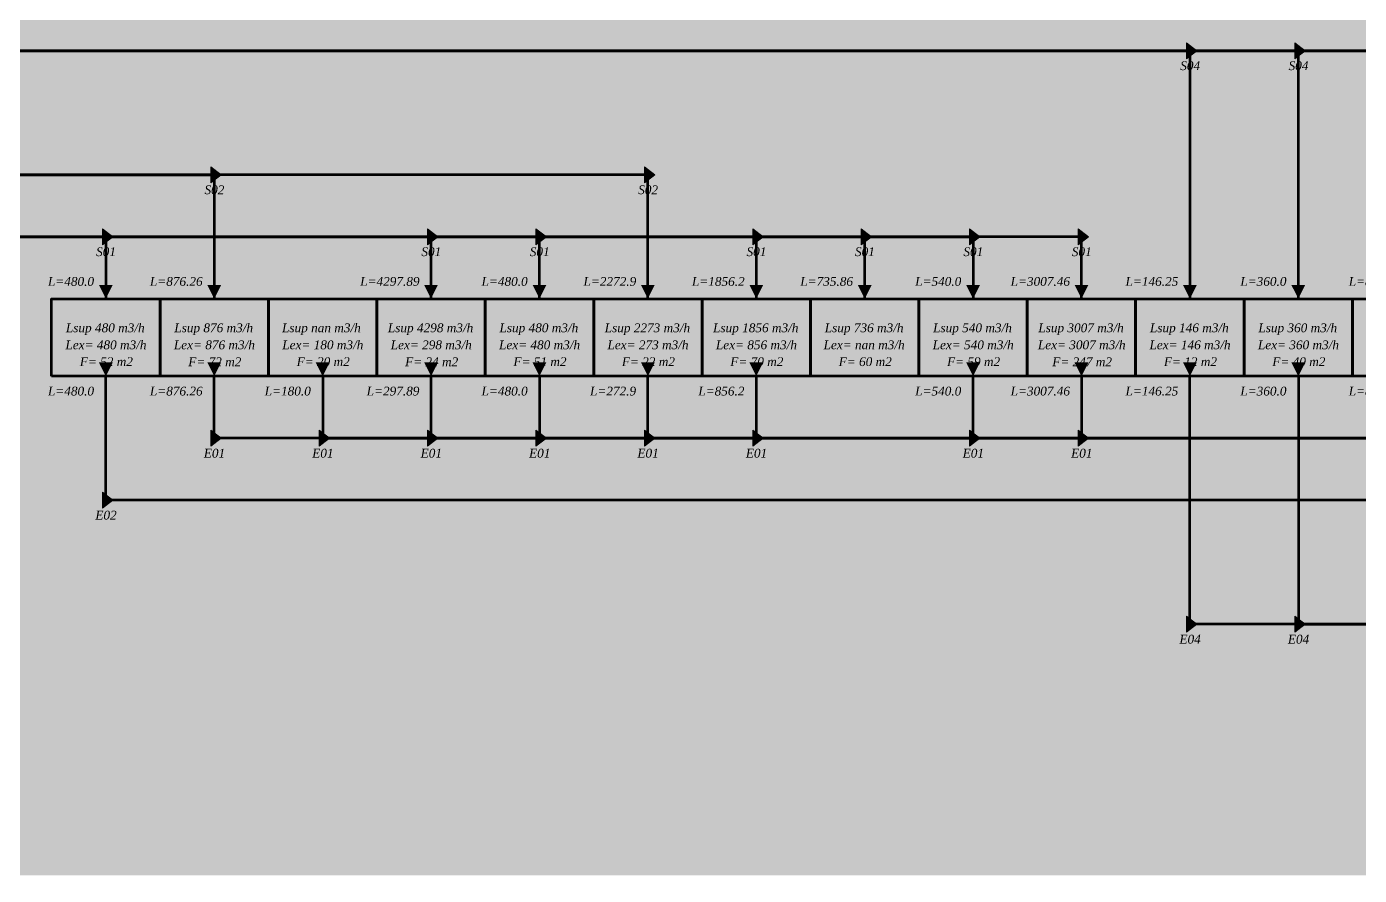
# Model space of a CAD drawing. Header units: inches. Extents: x 2.1 to 38.5, y 13.5 to 49.9.
# Drawn here: x 10.85 to 25.86, y 13.46 to 23.01 of the extents above; entities that cross this region are included whole.
import ezdxf

# ---------------------------------------------------------------- set-up
doc = ezdxf.new("R2010")
doc.units = ezdxf.units.IN
doc.header["$MEASUREMENT"] = 0
doc.layers.add('PDF _Геометрия', color=7, linetype='Continuous')
doc.layers.add('PDF _Текст', color=7, linetype='Continuous')
doc.layers.add('PDF _Сплошная заливка', color=7, linetype='Continuous', true_color=0x00008b)
doc.styles.add('PDF Times New Roman Italic', font='timesi.ttf')

msp = doc.modelspace()

# ---------------------------------------------------------------- hatches: boundary and pattern name
at = {"layer": 'PDF _Сплошная заливка', "true_color": 0xffa500, "transparency": 33554559}
h = msp.add_hatch(color=40, dxfattribs=at)
h.paths.add_polyline_path([(11.664, 19.947), (11.82, 19.947)], flags=0)
h.paths.add_polyline_path([(11.742, 19.947), (11.664, 20.103), (11.82, 20.103)], flags=0)
h = msp.add_hatch(color=40, dxfattribs=at)
h.paths.add_polyline_path([(11.664, 19.947), (11.82, 19.947)], flags=0)
h.paths.add_polyline_path([(11.742, 19.947), (11.664, 20.103), (11.82, 20.103)], flags=0)
at = {"layer": 'PDF _Сплошная заливка', "true_color": 0x4a0081, "transparency": 33554559}
h = msp.add_hatch(color=196, dxfattribs=at)
h.paths.add_polyline_path([(12.885, 19.947), (13.041, 19.947)], flags=0)
h.paths.add_polyline_path([(12.963, 19.947), (12.885, 20.103), (13.041, 20.103)], flags=0)
h = msp.add_hatch(color=196, dxfattribs=at)
h.paths.add_polyline_path([(12.885, 19.947), (13.041, 19.947)], flags=0)
h.paths.add_polyline_path([(12.963, 19.947), (12.885, 20.103), (13.041, 20.103)], flags=0)
at = {"layer": 'PDF _Сплошная заливка', "true_color": 0xffa500, "transparency": 33554559}
h = msp.add_hatch(color=40, dxfattribs=at)
h.paths.add_polyline_path([(15.326, 19.947), (15.482, 19.947)], flags=0)
h.paths.add_polyline_path([(15.404, 19.947), (15.326, 20.103), (15.482, 20.103)], flags=0)
h = msp.add_hatch(color=40, dxfattribs=at)
h.paths.add_polyline_path([(15.326, 19.947), (15.482, 19.947)], flags=0)
h.paths.add_polyline_path([(15.404, 19.947), (15.326, 20.103), (15.482, 20.103)], flags=0)
h = msp.add_hatch(color=40, dxfattribs=at)
h.paths.add_polyline_path([(16.547, 19.947), (16.703, 19.947)], flags=0)
h.paths.add_polyline_path([(16.625, 19.947), (16.547, 20.103), (16.703, 20.103)], flags=0)
h = msp.add_hatch(color=40, dxfattribs=at)
h.paths.add_polyline_path([(16.547, 19.947), (16.703, 19.947)], flags=0)
h.paths.add_polyline_path([(16.625, 19.947), (16.547, 20.103), (16.703, 20.103)], flags=0)
at = {"layer": 'PDF _Сплошная заливка', "true_color": 0x4a0081, "transparency": 33554559}
h = msp.add_hatch(color=196, dxfattribs=at)
h.paths.add_polyline_path([(17.768, 19.947), (17.924, 19.947)], flags=0)
h.paths.add_polyline_path([(17.846, 19.947), (17.768, 20.103), (17.924, 20.103)], flags=0)
h = msp.add_hatch(color=196, dxfattribs=at)
h.paths.add_polyline_path([(17.768, 19.947), (17.924, 19.947)], flags=0)
h.paths.add_polyline_path([(17.846, 19.947), (17.768, 20.103), (17.924, 20.103)], flags=0)
at = {"layer": 'PDF _Сплошная заливка', "true_color": 0xffa500, "transparency": 33554559}
h = msp.add_hatch(color=40, dxfattribs=at)
h.paths.add_polyline_path([(18.989, 19.947), (19.145, 19.947)], flags=0)
h.paths.add_polyline_path([(19.067, 19.947), (18.989, 20.103), (19.145, 20.103)], flags=0)
h = msp.add_hatch(color=40, dxfattribs=at)
h.paths.add_polyline_path([(18.989, 19.947), (19.145, 19.947)], flags=0)
h.paths.add_polyline_path([(19.067, 19.947), (18.989, 20.103), (19.145, 20.103)], flags=0)
h = msp.add_hatch(color=40, dxfattribs=at)
h.paths.add_polyline_path([(20.209, 19.947), (20.366, 19.947)], flags=0)
h.paths.add_polyline_path([(20.288, 19.947), (20.209, 20.103), (20.366, 20.103)], flags=0)
h = msp.add_hatch(color=40, dxfattribs=at)
h.paths.add_polyline_path([(20.209, 19.947), (20.366, 19.947)], flags=0)
h.paths.add_polyline_path([(20.288, 19.947), (20.209, 20.103), (20.366, 20.103)], flags=0)
h = msp.add_hatch(color=40, dxfattribs=at)
h.paths.add_polyline_path([(21.43, 19.947), (21.586, 19.947)], flags=0)
h.paths.add_polyline_path([(21.508, 19.947), (21.43, 20.103), (21.586, 20.103)], flags=0)
h = msp.add_hatch(color=40, dxfattribs=at)
h.paths.add_polyline_path([(21.43, 19.947), (21.586, 19.947)], flags=0)
h.paths.add_polyline_path([(21.508, 19.947), (21.43, 20.103), (21.586, 20.103)], flags=0)
h = msp.add_hatch(color=40, dxfattribs=at)
h.paths.add_polyline_path([(22.651, 19.947), (22.807, 19.947)], flags=0)
h.paths.add_polyline_path([(22.729, 19.947), (22.651, 20.103), (22.807, 20.103)], flags=0)
h = msp.add_hatch(color=40, dxfattribs=at)
h.paths.add_polyline_path([(22.651, 19.947), (22.807, 19.947)], flags=0)
h.paths.add_polyline_path([(22.729, 19.947), (22.651, 20.103), (22.807, 20.103)], flags=0)
at = {"layer": 'PDF _Сплошная заливка', "transparency": 33554559}
h = msp.add_hatch(color=256, dxfattribs=at)
h.paths.add_polyline_path([(23.872, 19.947), (24.028, 19.947)], flags=0)
h.paths.add_polyline_path([(23.95, 19.947), (23.872, 20.103), (24.028, 20.103)], flags=0)
h = msp.add_hatch(color=256, dxfattribs=at)
h.paths.add_polyline_path([(23.872, 19.947), (24.028, 19.947)], flags=0)
h.paths.add_polyline_path([(23.95, 19.947), (23.872, 20.103), (24.028, 20.103)], flags=0)
h = msp.add_hatch(color=256, dxfattribs=at)
h.paths.add_polyline_path([(25.092, 19.947), (25.249, 19.947)], flags=0)
h.paths.add_polyline_path([(25.171, 19.947), (25.092, 20.103), (25.249, 20.103)], flags=0)
h = msp.add_hatch(color=256, dxfattribs=at)
h.paths.add_polyline_path([(25.092, 19.947), (25.249, 19.947)], flags=0)
h.paths.add_polyline_path([(25.171, 19.947), (25.092, 20.103), (25.249, 20.103)], flags=0)
h = msp.add_hatch(color=4, dxfattribs=at)
h.paths.add_polyline_path([(11.664, 19.075), (11.82, 19.075)], flags=0)
h.paths.add_polyline_path([(11.742, 19.075), (11.664, 19.231), (11.82, 19.231)], flags=0)
h = msp.add_hatch(color=4, dxfattribs=at)
h.paths.add_polyline_path([(11.664, 19.075), (11.82, 19.075)], flags=0)
h.paths.add_polyline_path([(11.742, 19.075), (11.664, 19.231), (11.82, 19.231)], flags=0)
at = {"layer": 'PDF _Сплошная заливка', "true_color": 0xff1393, "transparency": 33554559}
h = msp.add_hatch(color=230, dxfattribs=at)
h.paths.add_polyline_path([(12.885, 19.075), (13.041, 19.075)], flags=0)
h.paths.add_polyline_path([(12.963, 19.075), (12.885, 19.231), (13.041, 19.231)], flags=0)
h = msp.add_hatch(color=230, dxfattribs=at)
h.paths.add_polyline_path([(12.885, 19.075), (13.041, 19.075)], flags=0)
h.paths.add_polyline_path([(12.963, 19.075), (12.885, 19.231), (13.041, 19.231)], flags=0)
h = msp.add_hatch(color=230, dxfattribs=at)
h.paths.add_polyline_path([(14.105, 19.075), (14.262, 19.075)], flags=0)
h.paths.add_polyline_path([(14.184, 19.075), (14.105, 19.231), (14.262, 19.231)], flags=0)
h = msp.add_hatch(color=230, dxfattribs=at)
h.paths.add_polyline_path([(14.105, 19.075), (14.262, 19.075)], flags=0)
h.paths.add_polyline_path([(14.184, 19.075), (14.105, 19.231), (14.262, 19.231)], flags=0)
h = msp.add_hatch(color=230, dxfattribs=at)
h.paths.add_polyline_path([(15.326, 19.075), (15.482, 19.075)], flags=0)
h.paths.add_polyline_path([(15.404, 19.075), (15.326, 19.231), (15.482, 19.231)], flags=0)
h = msp.add_hatch(color=230, dxfattribs=at)
h.paths.add_polyline_path([(15.326, 19.075), (15.482, 19.075)], flags=0)
h.paths.add_polyline_path([(15.404, 19.075), (15.326, 19.231), (15.482, 19.231)], flags=0)
h = msp.add_hatch(color=230, dxfattribs=at)
h.paths.add_polyline_path([(16.547, 19.075), (16.703, 19.075)], flags=0)
h.paths.add_polyline_path([(16.625, 19.075), (16.547, 19.231), (16.703, 19.231)], flags=0)
h = msp.add_hatch(color=230, dxfattribs=at)
h.paths.add_polyline_path([(16.547, 19.075), (16.703, 19.075)], flags=0)
h.paths.add_polyline_path([(16.625, 19.075), (16.547, 19.231), (16.703, 19.231)], flags=0)
h = msp.add_hatch(color=230, dxfattribs=at)
h.paths.add_polyline_path([(17.768, 19.075), (17.924, 19.075)], flags=0)
h.paths.add_polyline_path([(17.846, 19.075), (17.768, 19.231), (17.924, 19.231)], flags=0)
h = msp.add_hatch(color=230, dxfattribs=at)
h.paths.add_polyline_path([(17.768, 19.075), (17.924, 19.075)], flags=0)
h.paths.add_polyline_path([(17.846, 19.075), (17.768, 19.231), (17.924, 19.231)], flags=0)
h = msp.add_hatch(color=230, dxfattribs=at)
h.paths.add_polyline_path([(18.989, 19.075), (19.145, 19.075)], flags=0)
h.paths.add_polyline_path([(19.067, 19.075), (18.989, 19.231), (19.145, 19.231)], flags=0)
h = msp.add_hatch(color=230, dxfattribs=at)
h.paths.add_polyline_path([(18.989, 19.075), (19.145, 19.075)], flags=0)
h.paths.add_polyline_path([(19.067, 19.075), (18.989, 19.231), (19.145, 19.231)], flags=0)
h = msp.add_hatch(color=230, dxfattribs=at)
h.paths.add_polyline_path([(21.43, 19.075), (21.586, 19.075)], flags=0)
h.paths.add_polyline_path([(21.508, 19.075), (21.43, 19.231), (21.586, 19.231)], flags=0)
h = msp.add_hatch(color=230, dxfattribs=at)
h.paths.add_polyline_path([(21.43, 19.075), (21.586, 19.075)], flags=0)
h.paths.add_polyline_path([(21.508, 19.075), (21.43, 19.231), (21.586, 19.231)], flags=0)
h = msp.add_hatch(color=230, dxfattribs=at)
h.paths.add_polyline_path([(22.651, 19.075), (22.807, 19.075)], flags=0)
h.paths.add_polyline_path([(22.729, 19.075), (22.651, 19.231), (22.807, 19.231)], flags=0)
h = msp.add_hatch(color=230, dxfattribs=at)
h.paths.add_polyline_path([(22.651, 19.075), (22.807, 19.075)], flags=0)
h.paths.add_polyline_path([(22.729, 19.075), (22.651, 19.231), (22.807, 19.231)], flags=0)
at = {"layer": 'PDF _Сплошная заливка', "true_color": 0x8b008b, "transparency": 33554559}
h = msp.add_hatch(color=216, dxfattribs=at)
h.paths.add_polyline_path([(23.872, 19.075), (24.028, 19.075)], flags=0)
h.paths.add_polyline_path([(23.95, 19.075), (23.872, 19.231), (24.028, 19.231)], flags=0)
h = msp.add_hatch(color=216, dxfattribs=at)
h.paths.add_polyline_path([(23.872, 19.075), (24.028, 19.075)], flags=0)
h.paths.add_polyline_path([(23.95, 19.075), (23.872, 19.231), (24.028, 19.231)], flags=0)
h = msp.add_hatch(color=216, dxfattribs=at)
h.paths.add_polyline_path([(25.092, 19.075), (25.249, 19.075)], flags=0)
h.paths.add_polyline_path([(25.171, 19.075), (25.092, 19.231), (25.249, 19.231)], flags=0)
h = msp.add_hatch(color=216, dxfattribs=at)
h.paths.add_polyline_path([(25.092, 19.075), (25.249, 19.075)], flags=0)
h.paths.add_polyline_path([(25.171, 19.075), (25.092, 19.231), (25.249, 19.231)], flags=0)

# ---------------------------------------------------------------- linework, layer by layer
at = {"layer": 'PDF _Геометрия', "color": 176, "lineweight": 53, "true_color": 0x00008b}
for points in [[(11.742, 43.491), (11.742, 46.281), (8.341, 46.281), (4.853, 46.281), (8.341, 46.281), (4.853, 46.281), (8.341, 46.281), (4.853, 46.281), (8.341, 46.281), (4.853, 46.281), (8.341, 46.281), (4.853, 46.281), (8.341, 46.281), (8.341, 22.737), (23.95, 22.737), (23.95, 19.947)], [(25.171, 19.947), (25.171, 22.737), (8.341, 22.737), (26.391, 22.737), (26.391, 19.947)], [(27.612, 19.947), (27.612, 22.737), (8.341, 22.737)]]:
    msp.add_lwpolyline(points, dxfattribs=at)
at = {"layer": 'PDF _Геометрия', "color": 216, "lineweight": 53, "true_color": 0x8b008b}
for points in [[(11.742, 42.619), (11.742, 39.828), (31.013, 39.828), (31.013, 16.284), (23.95, 16.284), (23.95, 19.075)], [(25.171, 19.075), (25.171, 16.284), (31.013, 16.284), (26.391, 16.284), (26.391, 19.075)]]:
    msp.add_lwpolyline(points, dxfattribs=at)
at = {"layer": 'PDF _Геометрия', "color": 196, "lineweight": 53, "true_color": 0x4a0081}
for points in [[(17.846, 35.643), (17.846, 37.038), (9.736, 37.038), (9.736, 21.342), (12.963, 21.342), (12.963, 19.947)], [(17.846, 19.947), (17.846, 21.342), (9.736, 21.342)]]:
    msp.add_lwpolyline(points, dxfattribs=at)
at = {"layer": 'PDF _Геометрия', "color": 4, "lineweight": 53}
msp.add_lwpolyline([(14.184, 34.771), (14.184, 33.376), (29.618, 33.376), (29.618, 17.68), (11.742, 17.68), (11.742, 19.075)], dxfattribs=at)
at = {"layer": 'PDF _Геометрия', "color": 40, "lineweight": 53, "true_color": 0xffa500}
for points in [[(15.404, 27.795), (15.404, 28.492), (10.434, 28.492), (10.434, 20.644), (11.742, 20.644), (11.742, 19.947)], [(15.404, 19.947), (15.404, 20.644), (10.434, 20.644), (6.946, 20.644), (10.434, 20.644), (6.946, 20.644), (10.434, 20.644), (6.946, 20.644), (10.434, 20.644), (6.946, 20.644)], [(16.625, 19.947), (16.625, 20.644), (10.434, 20.644), (19.067, 20.644), (19.067, 19.947)], [(20.288, 19.947), (20.288, 20.644), (10.434, 20.644), (21.508, 20.644), (21.508, 19.947)], [(22.729, 19.947), (22.729, 20.644), (10.434, 20.644)]]:
    msp.add_lwpolyline(points, dxfattribs=at)
at = {"layer": 'PDF _Геометрия', "color": 230, "lineweight": 53, "true_color": 0xff1393}
for points in [[(14.184, 26.923), (14.184, 26.225), (28.92, 26.225), (28.92, 18.377), (12.963, 18.377), (12.963, 19.075)], [(14.184, 19.075), (14.184, 18.377), (28.92, 18.377), (32.408, 18.377), (28.92, 18.377), (32.408, 18.377), (28.92, 18.377), (32.408, 18.377), (28.92, 18.377), (32.408, 18.377), (28.92, 18.377), (15.404, 18.377), (15.404, 19.075)], [(16.625, 19.075), (16.625, 18.377), (28.92, 18.377), (17.846, 18.377), (17.846, 19.075)], [(19.067, 19.075), (19.067, 18.377), (28.92, 18.377), (21.508, 18.377), (21.508, 19.075)], [(22.729, 19.075), (22.729, 18.377), (28.92, 18.377)]]:
    msp.add_lwpolyline(points, dxfattribs=at)
at = {"layer": 'PDF _Геометрия', "color": 250, "lineweight": 15, "true_color": 0x444444}
for points in [[(23.911, 22.827), (23.911, 22.647), (24.028, 22.737)], [(25.132, 22.827), (25.132, 22.647), (25.249, 22.737)], [(12.924, 21.432), (12.924, 21.252), (13.041, 21.342)], [(17.807, 21.432), (17.807, 21.252), (17.924, 21.342)], [(11.703, 20.735), (11.703, 20.554), (11.82, 20.644)], [(15.365, 20.735), (15.365, 20.554), (15.482, 20.644)], [(16.586, 20.735), (16.586, 20.554), (16.703, 20.644)], [(19.028, 20.735), (19.028, 20.554), (19.145, 20.644)], [(20.248, 20.735), (20.248, 20.554), (20.366, 20.644)], [(21.469, 20.735), (21.469, 20.554), (21.586, 20.644)], [(22.69, 20.735), (22.69, 20.554), (22.807, 20.644)], [(12.924, 18.467), (12.924, 18.287), (13.041, 18.377)], [(14.144, 18.467), (14.144, 18.287), (14.262, 18.377)], [(15.365, 18.467), (15.365, 18.287), (15.482, 18.377)], [(16.586, 18.467), (16.586, 18.287), (16.703, 18.377)], [(17.807, 18.467), (17.807, 18.287), (17.924, 18.377)], [(19.028, 18.467), (19.028, 18.287), (19.145, 18.377)], [(21.469, 18.467), (21.469, 18.287), (21.586, 18.377)], [(22.69, 18.467), (22.69, 18.287), (22.807, 18.377)], [(11.703, 17.77), (11.703, 17.589), (11.82, 17.68)], [(23.911, 16.375), (23.911, 16.194), (24.028, 16.284)], [(25.132, 16.375), (25.132, 16.194), (25.249, 16.284)]]:
    msp.add_lwpolyline(points, close=True, dxfattribs=at)
at = {"layer": 'PDF _Геометрия', "color": 176, "lineweight": 53, "true_color": 0x00008b}
for points in [[(11.131, 19.075), (11.131, 19.947), (12.352, 19.947), (12.352, 19.075)], [(11.131, 19.075), (11.131, 19.947), (12.352, 19.947), (12.352, 19.075)], [(13.573, 19.075), (13.573, 19.947), (14.794, 19.947), (14.794, 19.075)], [(13.573, 19.075), (13.573, 19.947), (14.794, 19.947), (14.794, 19.075)], [(16.015, 19.075), (16.015, 19.947), (17.236, 19.947), (17.236, 19.075)], [(16.015, 19.075), (16.015, 19.947), (17.236, 19.947), (17.236, 19.075)], [(20.898, 19.075), (20.898, 19.947), (22.119, 19.947), (22.119, 19.075)], [(20.898, 19.075), (20.898, 19.947), (22.119, 19.947), (22.119, 19.075)], [(24.56, 19.075), (24.56, 19.947), (25.781, 19.947), (25.781, 19.075)], [(24.56, 19.075), (24.56, 19.947), (25.781, 19.947), (25.781, 19.075)], [(25.781, 19.075), (25.781, 19.947), (27.002, 19.947), (27.002, 19.075)], [(25.781, 19.075), (25.781, 19.947), (27.002, 19.947), (27.002, 19.075)]]:
    msp.add_lwpolyline(points, close=True, dxfattribs=at)
at = {"layer": 'PDF _Геометрия', "color": 24, "lineweight": 53, "true_color": 0xb12121}
for points in [[(12.352, 19.075), (12.352, 19.947), (13.573, 19.947), (13.573, 19.075)], [(12.352, 19.075), (12.352, 19.947), (13.573, 19.947), (13.573, 19.075)], [(14.794, 19.075), (14.794, 19.947), (16.015, 19.947), (16.015, 19.075)], [(14.794, 19.075), (14.794, 19.947), (16.015, 19.947), (16.015, 19.075)], [(19.677, 19.075), (19.677, 19.947), (20.898, 19.947), (20.898, 19.075)], [(19.677, 19.075), (19.677, 19.947), (20.898, 19.947), (20.898, 19.075)], [(22.119, 19.075), (22.119, 19.947), (23.339, 19.947), (23.339, 19.075)], [(22.119, 19.075), (22.119, 19.947), (23.339, 19.947), (23.339, 19.075)], [(23.339, 19.075), (23.339, 19.947), (24.56, 19.947), (24.56, 19.075)], [(23.339, 19.075), (23.339, 19.947), (24.56, 19.947), (24.56, 19.075)]]:
    msp.add_lwpolyline(points, close=True, dxfattribs=at)
at = {"layer": 'PDF _Геометрия', "color": 213, "lineweight": 53, "true_color": 0xd96fd5}
for points in [[(17.236, 19.075), (17.236, 19.947), (18.456, 19.947), (18.456, 19.075)], [(17.236, 19.075), (17.236, 19.947), (18.456, 19.947), (18.456, 19.075)], [(18.456, 19.075), (18.456, 19.947), (19.677, 19.947), (19.677, 19.075)], [(18.456, 19.075), (18.456, 19.947), (19.677, 19.947), (19.677, 19.075)]]:
    msp.add_lwpolyline(points, close=True, dxfattribs=at)
at = {"layer": 'PDF _Сплошная заливка', "color": 7, "lineweight": 25, "true_color": 0xffffff, "transparency": 33554559}
msp.add_solid([(2.083, 49.917), (38.542, 49.917), (2.083, 13.458), (38.542, 13.458)], dxfattribs=at)
at = {"layer": 'PDF _Сплошная заливка', "lineweight": 25, "transparency": 33554559}
for points in [[(23.911, 22.827), (23.911, 22.647), (24.028, 22.737)], [(25.132, 22.827), (25.132, 22.647), (25.249, 22.737)], [(11.131, 19.947), (12.352, 19.947), (11.131, 19.075), (12.352, 19.075)], [(11.131, 19.947), (12.352, 19.947), (11.131, 19.075), (12.352, 19.075)]]:
    msp.add_solid(points, dxfattribs=at)
at = {"layer": 'PDF _Сплошная заливка', "color": 196, "lineweight": 25, "true_color": 0x4a0081, "transparency": 33554559}
for points in [[(12.924, 21.432), (12.924, 21.252), (13.041, 21.342)], [(17.807, 21.432), (17.807, 21.252), (17.924, 21.342)]]:
    msp.add_solid(points, dxfattribs=at)
at = {"layer": 'PDF _Сплошная заливка', "color": 40, "lineweight": 25, "true_color": 0xffa500, "transparency": 33554559}
for points in [[(11.703, 20.735), (11.703, 20.554), (11.82, 20.644)], [(15.365, 20.735), (15.365, 20.554), (15.482, 20.644)], [(16.586, 20.735), (16.586, 20.554), (16.703, 20.644)], [(19.028, 20.735), (19.028, 20.554), (19.145, 20.644)], [(20.248, 20.735), (20.248, 20.554), (20.366, 20.644)], [(21.469, 20.735), (21.469, 20.554), (21.586, 20.644)], [(22.69, 20.735), (22.69, 20.554), (22.807, 20.644)]]:
    msp.add_solid(points, dxfattribs=at)
at = {"layer": 'PDF _Сплошная заливка', "color": 24, "lineweight": 53, "true_color": 0xb12121, "transparency": 33554559}
for points in [[(12.352, 19.947), (13.573, 19.947), (12.352, 19.075), (13.573, 19.075)], [(12.352, 19.947), (13.573, 19.947), (12.352, 19.075), (13.573, 19.075)], [(14.794, 19.947), (16.015, 19.947), (14.794, 19.075), (16.015, 19.075)], [(14.794, 19.947), (16.015, 19.947), (14.794, 19.075), (16.015, 19.075)], [(19.677, 19.947), (20.898, 19.947), (19.677, 19.075), (20.898, 19.075)], [(19.677, 19.947), (20.898, 19.947), (19.677, 19.075), (20.898, 19.075)], [(22.119, 19.947), (23.339, 19.947), (22.119, 19.075), (23.339, 19.075)], [(22.119, 19.947), (23.339, 19.947), (22.119, 19.075), (23.339, 19.075)], [(23.339, 19.947), (24.56, 19.947), (23.339, 19.075), (24.56, 19.075)], [(23.339, 19.947), (24.56, 19.947), (23.339, 19.075), (24.56, 19.075)]]:
    msp.add_solid(points, dxfattribs=at)
at = {"layer": 'PDF _Сплошная заливка', "lineweight": 53, "transparency": 33554559}
for points in [[(13.573, 19.947), (14.794, 19.947), (13.573, 19.075), (14.794, 19.075)], [(13.573, 19.947), (14.794, 19.947), (13.573, 19.075), (14.794, 19.075)], [(16.015, 19.947), (17.236, 19.947), (16.015, 19.075), (17.236, 19.075)], [(16.015, 19.947), (17.236, 19.947), (16.015, 19.075), (17.236, 19.075)], [(20.898, 19.947), (22.119, 19.947), (20.898, 19.075), (22.119, 19.075)], [(20.898, 19.947), (22.119, 19.947), (20.898, 19.075), (22.119, 19.075)], [(24.56, 19.947), (25.781, 19.947), (24.56, 19.075), (25.781, 19.075)], [(24.56, 19.947), (25.781, 19.947), (24.56, 19.075), (25.781, 19.075)], [(25.781, 19.947), (27.002, 19.947), (25.781, 19.075), (27.002, 19.075)], [(25.781, 19.947), (27.002, 19.947), (25.781, 19.075), (27.002, 19.075)]]:
    msp.add_solid(points, dxfattribs=at)
at = {"layer": 'PDF _Сплошная заливка', "color": 213, "lineweight": 53, "true_color": 0xd96fd5, "transparency": 33554559}
for points in [[(17.236, 19.947), (18.456, 19.947), (17.236, 19.075), (18.456, 19.075)], [(17.236, 19.947), (18.456, 19.947), (17.236, 19.075), (18.456, 19.075)], [(18.456, 19.947), (19.677, 19.947), (18.456, 19.075), (19.677, 19.075)], [(18.456, 19.947), (19.677, 19.947), (18.456, 19.075), (19.677, 19.075)]]:
    msp.add_solid(points, dxfattribs=at)
at = {"layer": 'PDF _Сплошная заливка', "color": 230, "lineweight": 25, "true_color": 0xff1393, "transparency": 33554559}
for points in [[(12.924, 18.467), (12.924, 18.287), (13.041, 18.377)], [(14.144, 18.467), (14.144, 18.287), (14.262, 18.377)], [(15.365, 18.467), (15.365, 18.287), (15.482, 18.377)], [(16.586, 18.467), (16.586, 18.287), (16.703, 18.377)], [(17.807, 18.467), (17.807, 18.287), (17.924, 18.377)], [(19.028, 18.467), (19.028, 18.287), (19.145, 18.377)], [(21.469, 18.467), (21.469, 18.287), (21.586, 18.377)], [(22.69, 18.467), (22.69, 18.287), (22.807, 18.377)]]:
    msp.add_solid(points, dxfattribs=at)
at = {"layer": 'PDF _Сплошная заливка', "color": 4, "lineweight": 25, "transparency": 33554559}
msp.add_solid([(11.703, 17.77), (11.703, 17.589), (11.82, 17.68)], dxfattribs=at)
at = {"layer": 'PDF _Сплошная заливка', "color": 216, "lineweight": 25, "true_color": 0x8b008b, "transparency": 33554559}
for points in [[(23.911, 16.375), (23.911, 16.194), (24.028, 16.284)], [(25.132, 16.375), (25.132, 16.194), (25.249, 16.284)]]:
    msp.add_solid(points, dxfattribs=at)

# ---------------------------------------------------------------- texts
at = {"layer": 'PDF _Текст', "color": 176, "true_color": 0x00008b, "char_height": 0.0988, "attachment_point": 7, "style": 'PDF Times New Roman Italic'}
for s, insert in [('S04', (23.841, 22.518)), ('S04', (25.061, 22.518)), ('L=146.25', (23.225, 20.09)), ('L=360.0', (24.518, 20.09)), ('L=840.0', (25.739, 20.09))]:
    msp.add_mtext(s, dxfattribs=dict(at, insert=insert))
at = {"layer": 'PDF _Текст', "color": 196, "true_color": 0x4a0081, "char_height": 0.0988, "attachment_point": 7, "style": 'PDF Times New Roman Italic'}
for s, insert in [('S02', (12.853, 21.122)), ('S02', (17.737, 21.122)), ('L=876.26', (12.238, 20.09)), ('L=2272.9', (17.121, 20.09))]:
    msp.add_mtext(s, dxfattribs=dict(at, insert=insert))
at = {"layer": 'PDF _Текст', "color": 40, "true_color": 0xffa500, "char_height": 0.0988, "attachment_point": 7, "style": 'PDF Times New Roman Italic'}
for s, insert in [('S01', (11.632, 20.425)), ('S01', (15.295, 20.425)), ('S01', (16.516, 20.425)), ('S01', (18.957, 20.425)), ('S01', (20.178, 20.425)), ('S01', (21.399, 20.425)), ('S01', (22.62, 20.425)), ('L=480.0', (11.09, 20.09)), ('L=4297.89', (14.606, 20.09)), ('L=480.0', (15.973, 20.09)), ('L=1856.2', (18.342, 20.09)), ('L=735.86', (19.562, 20.09)), ('L=540.0', (20.856, 20.09)), ('L=3007.46', (21.931, 20.09))]:
    msp.add_mtext(s, dxfattribs=dict(at, insert=insert))
at = {"layer": 'PDF _Текст', "attachment_point": 7, "style": 'PDF Times New Roman Italic'}
for s, insert, char_height in [('Lsup 480 m3/h', (11.292, 19.538), 0.09877), ('Lsup 876 m3/h', (12.513, 19.538), 0.09877), ('Lsup nan m3/h', (13.726, 19.538), 0.09877), ('Lsup 4298 m3/h', (14.918, 19.538), 0.09877), ('Lsup 480 m3/h', (16.175, 19.538), 0.09877), ('Lsup 2273 m3/h', (17.36, 19.538), 0.09877), ('Lsup 1856 m3/h', (18.58, 19.538), 0.09877), ('Lsup 736 m3/h', (19.838, 19.538), 0.09877), ('Lsup 540 m3/h', (21.058, 19.538), 0.09877), ('Lsup 3007 m3/h', (22.243, 19.538), 0.09877), ('Lsup 146 m3/h', (23.5, 19.538), 0.09877), ('Lsup 360 m3/h', (24.721, 19.538), 0.09877), ('Lex= 480 m3/h', (11.287, 19.377), 0.09877), ('Lex= 876 m3/h', (12.508, 19.377), 0.09877), ('Lex= 180 m3/h', (13.729, 19.377), 0.09877), ('Lex= 298 m3/h', (14.95, 19.377), 0.09877), ('Lex= 480 m3/h', (16.17, 19.377), 0.09877), ('Lex= 273 m3/h', (17.391, 19.377), 0.09877), ('Lex= 856 m3/h', (18.612, 19.377), 0.09877), ('Lex= nan m3/h', (19.825, 19.377), 0.09877), ('Lex= 540 m3/h', (21.053, 19.377), 0.09877), ('Lex= 3007 m3/h', (22.238, 19.377), 0.09877), ('Lex= 146 m3/h', (23.495, 19.377), 0.09877), ('Lex= 360 m3/h', (24.716, 19.377), 0.09877), ('F= 52 m2', (11.449, 19.188), 0.0988), ('F= 72 m2', (12.67, 19.188), 0.0988), ('F= 20 m2', (13.891, 19.188), 0.0988), ('F= 24 m2', (15.112, 19.188), 0.0988), ('F= 51 m2', (16.332, 19.188), 0.0988), ('F= 22 m2', (17.553, 19.189), 0.0988), ('F= 70 m2', (18.774, 19.188), 0.0988), ('F= 60 m2', (19.995, 19.188), 0.0988), ('F= 59 m2', (21.215, 19.188), 0.0988), ('F= 247 m2', (22.4, 19.188), 0.0988), ('F= 12 m2', (23.657, 19.189), 0.0988), ('F= 40 m2', (24.878, 19.188), 0.0988)]:
    msp.add_mtext(s, dxfattribs=dict(at, insert=insert, char_height=char_height))
at = {"layer": 'PDF _Текст', "color": 4, "char_height": 0.0988, "attachment_point": 7, "style": 'PDF Times New Roman Italic'}
for s, insert in [('L=480.0', (11.09, 18.856)), ('E02', (11.624, 17.461))]:
    msp.add_mtext(s, dxfattribs=dict(at, insert=insert))
at = {"layer": 'PDF _Текст', "color": 230, "true_color": 0xff1393, "char_height": 0.0988, "attachment_point": 7, "style": 'PDF Times New Roman Italic'}
for s, insert in [('L=876.26', (12.238, 18.856)), ('L=180.0', (13.531, 18.856)), ('L=297.89', (14.679, 18.856)), ('L=480.0', (15.973, 18.856)), ('L=272.9', (17.194, 18.856)), ('L=856.2', (18.414, 18.856)), ('L=540.0', (20.856, 18.856)), ('L=3007.46', (21.931, 18.856)), ('E01', (12.845, 18.158)), ('E01', (14.066, 18.158)), ('E01', (15.287, 18.158)), ('E01', (16.508, 18.158)), ('E01', (17.728, 18.158)), ('E01', (18.949, 18.158)), ('E01', (21.391, 18.158)), ('E01', (22.612, 18.158))]:
    msp.add_mtext(s, dxfattribs=dict(at, insert=insert))
at = {"layer": 'PDF _Текст', "color": 216, "true_color": 0x8b008b, "char_height": 0.0988, "attachment_point": 7, "style": 'PDF Times New Roman Italic'}
for s, insert in [('L=146.25', (23.225, 18.856)), ('L=360.0', (24.518, 18.856)), ('L=840.0', (25.739, 18.856)), ('E04', (23.832, 16.065)), ('E04', (25.053, 16.065))]:
    msp.add_mtext(s, dxfattribs=dict(at, insert=insert))

doc.saveas('drawing.dxf')
